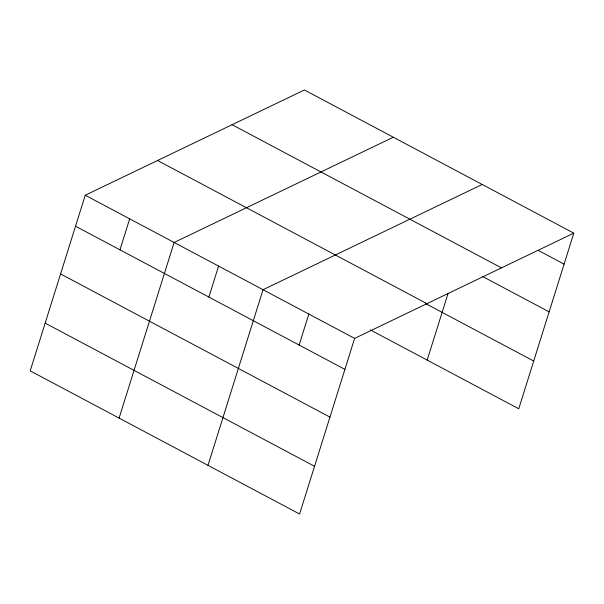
<?xml version="1.0" encoding="UTF-8"?>
<svg xmlns="http://www.w3.org/2000/svg" width="604" height="604" viewBox="0 0 604 604"><rect width="100%" height="100%" fill="white"/><g stroke="black" fill="none" stroke-linecap="round" stroke-linejoin="round"><path stroke-width="0.91" d="M85.24 195.228L30.2 370.856L299.592 514.019L354.623 338.391L573.8 233.144L304.408 89.981L85.24 195.228L354.623 338.391M119.977 249.837L129.686 218.852M119.101 418.096L174.133 242.468L393.31 137.229M208.878 297.077L218.588 266.092M207.995 465.344L263.034 289.716L482.211 184.469M299.123 345.043L308.833 314.05M427.171 360.097L448.009 293.589M573.8 233.144L518.76 408.772L370.373 329.912M538.277 250.411L564.091 264.129M232.087 124.711L501.471 267.874M482.521 276.466L549.134 311.86M157.569 160.498L426.952 303.661M425.661 303.616L533.717 361.041M75.53 226.213L344.914 369.376M60.566 273.944L329.958 417.107M45.157 323.125L314.548 466.288"/></g></svg>
